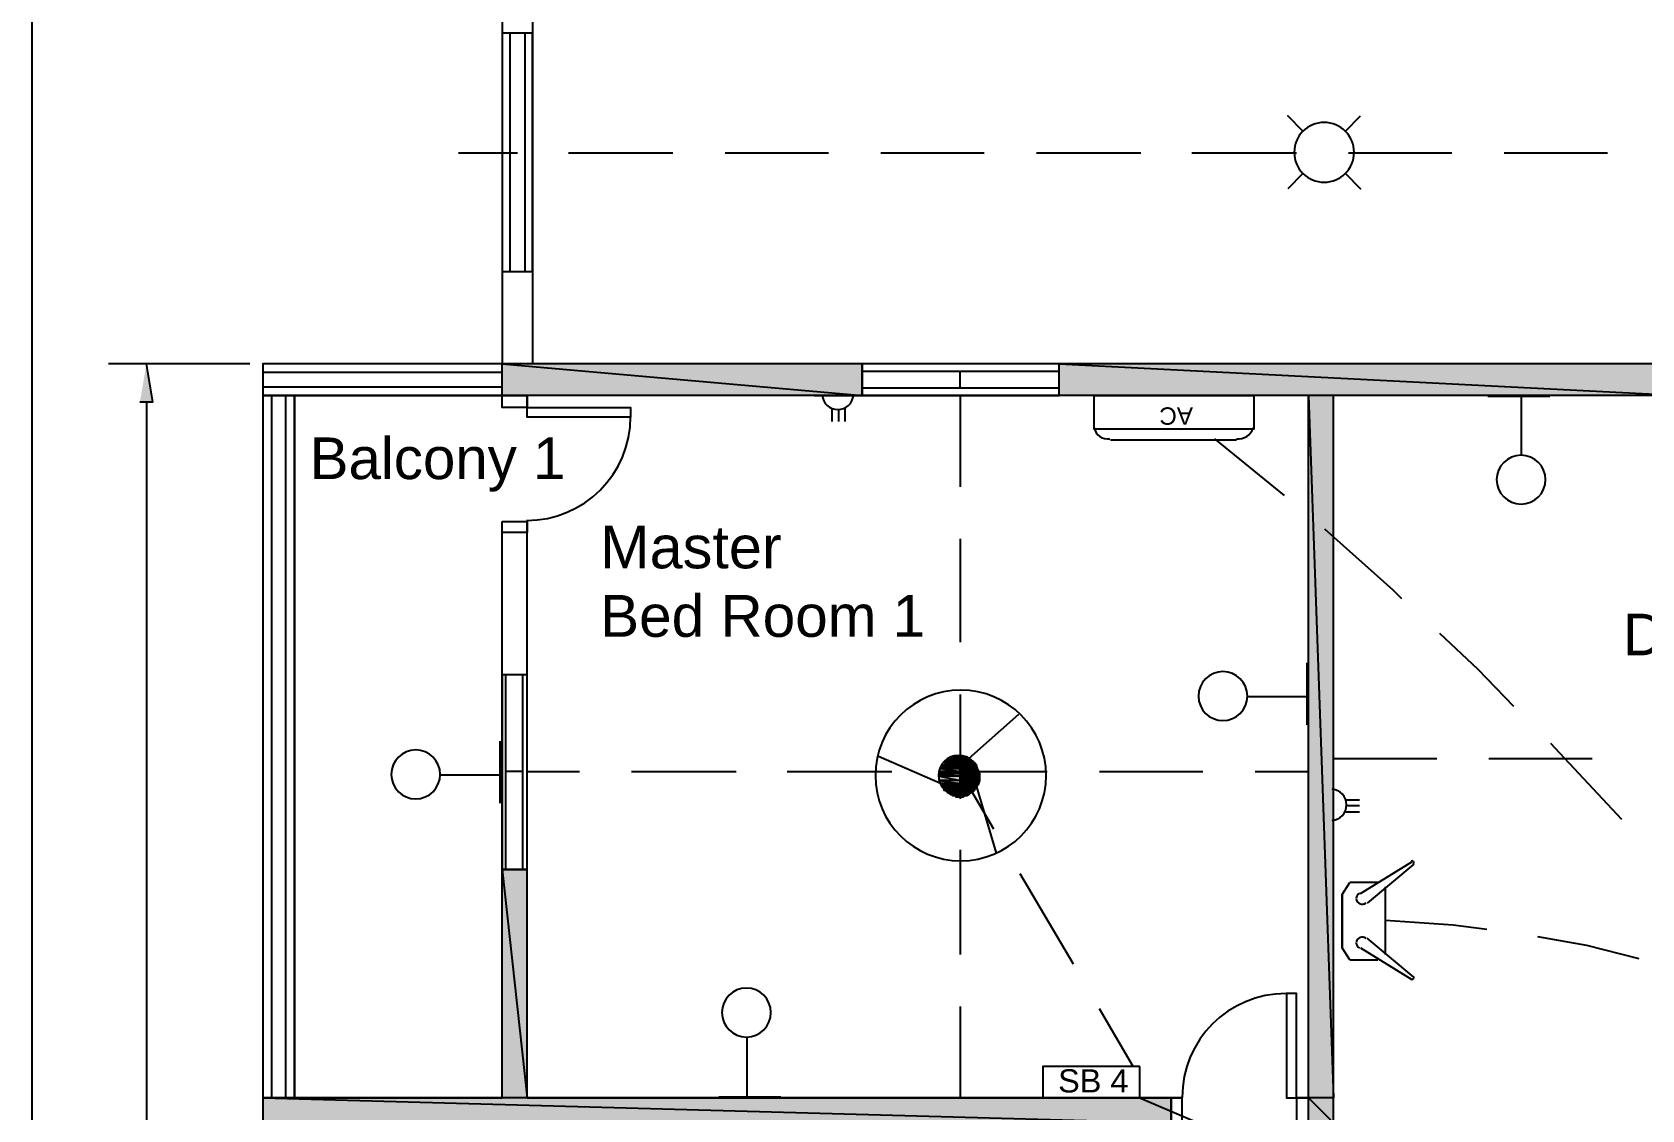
# Model space of a CAD drawing. Header units: millimetres. Extents: x 68 to 342, y 10 to 204.
# Drawn here: x 68.2 to 130.8, y 70.1 to 112.1 of the extents above; entities that cross this region are included whole.
import ezdxf

# ---------------------------------------------------------------- set-up
doc = ezdxf.new("R2010")
doc.units = ezdxf.units.MM
doc.styles.add('Arial$001H0', font='arial.ttf')

msp = doc.modelspace()

# ---------------------------------------------------------------- hatches: boundary and pattern name
at = {"true_color": 0x000007}
for points in [[(72.381, 97.66), (72.889, 97.66), (72.635, 99.142)], [(104.3, 83.267), (104.342, 83.182), (104.3, 83.182)], [(104.723, 82.59), (104.85, 82.59), (104.85, 82.547)]]:
    msp.add_hatch(color=7, dxfattribs=at).paths.add_polyline_path(points)
at = {"true_color": 0x000008}
h = msp.add_hatch(color=8, dxfattribs=at)
h.paths.add_polyline_path([(100.49, 99.142), (86.478, 99.142), (100.49, 97.914)])
h.paths.add_polyline_path([(86.478, 99.142), (100.49, 97.914), (86.478, 97.914)])
h = msp.add_hatch(color=8, dxfattribs=at)
h.paths.add_polyline_path([(132.367, 99.142), (108.152, 99.142), (132.367, 97.914)])
h.paths.add_polyline_path([(108.152, 99.142), (132.367, 97.914), (108.152, 97.914)])
h = msp.add_hatch(color=8, dxfattribs=at)
h.paths.add_polyline_path([(118.82, 97.914), (117.847, 97.914), (118.82, 70.567)])
h.paths.add_polyline_path([(117.847, 97.914), (118.82, 70.567), (117.847, 70.567)])
at = {"true_color": 0x000007}
h = msp.add_hatch(color=7, dxfattribs=at)
h.paths.add_polyline_path([(104.3, 83.394), (103.538, 83.394), (104.3, 83.267)])
h.paths.add_polyline_path([(103.538, 83.394), (104.3, 83.267), (103.496, 83.267)])
h = msp.add_hatch(color=7, dxfattribs=at)
h.paths.add_polyline_path([(104.3, 83.521), (103.623, 83.521), (104.3, 83.394)])
h.paths.add_polyline_path([(103.623, 83.521), (104.3, 83.394), (103.538, 83.394)])
h = msp.add_hatch(color=7, dxfattribs=at)
h.paths.add_polyline_path([(104.3, 83.606), (103.707, 83.606), (104.3, 83.521)])
h.paths.add_polyline_path([(103.707, 83.606), (104.3, 83.521), (103.623, 83.521)])
h = msp.add_hatch(color=7, dxfattribs=at)
h.paths.add_polyline_path([(104.3, 83.69), (103.792, 83.69), (104.3, 83.648)])
h.paths.add_polyline_path([(103.792, 83.69), (104.3, 83.648), (103.707, 83.648)])
h = msp.add_hatch(color=7, dxfattribs=at)
h.paths.add_polyline_path([(104.3, 83.648), (103.707, 83.648), (104.3, 83.606)])
h.paths.add_polyline_path([(103.707, 83.648), (104.3, 83.606), (103.707, 83.606)])
h = msp.add_hatch(color=7, dxfattribs=at)
h.paths.add_polyline_path([(104.3, 83.733), (103.834, 83.733), (104.3, 83.69)])
h.paths.add_polyline_path([(103.834, 83.733), (104.3, 83.69), (103.792, 83.69)])
h = msp.add_hatch(color=7, dxfattribs=at)
h.paths.add_polyline_path([(104.3, 83.775), (103.919, 83.775), (104.3, 83.733)])
h.paths.add_polyline_path([(103.919, 83.775), (104.3, 83.733), (103.834, 83.733)])
h = msp.add_hatch(color=7, dxfattribs=at)
h.paths.add_polyline_path([(104.3, 83.775), (103.961, 83.775)])
h.paths.add_polyline_path([(103.961, 83.775), (104.3, 83.775), (103.919, 83.775)])
h = msp.add_hatch(color=7, dxfattribs=at)
h.paths.add_polyline_path([(104.3, 83.817), (104.046, 83.817), (104.3, 83.775)])
h.paths.add_polyline_path([(104.046, 83.817), (104.3, 83.775), (103.961, 83.775)])
h = msp.add_hatch(color=7, dxfattribs=at)
h.paths.add_polyline_path([(104.3, 83.86), (104.088, 83.86), (104.3, 83.817)])
h.paths.add_polyline_path([(104.088, 83.86), (104.3, 83.817), (104.046, 83.817)])
h = msp.add_hatch(color=7, dxfattribs=at)
h.paths.add_polyline_path([(104.3, 83.86), (104.173, 83.86)])
h.paths.add_polyline_path([(104.173, 83.86), (104.3, 83.86), (104.088, 83.86)])
h = msp.add_hatch(color=7, dxfattribs=at)
h.paths.add_polyline_path([(104.469, 83.86), (104.3, 83.86)])
h.paths.add_polyline_path([(104.469, 83.86), (104.3, 83.86), (104.342, 83.86)])
h = msp.add_hatch(color=7, dxfattribs=at)
h.paths.add_polyline_path([(104.469, 83.86), (104.3, 83.86), (104.512, 83.817)])
h.paths.add_polyline_path([(104.3, 83.86), (104.512, 83.817), (104.3, 83.817)])
h = msp.add_hatch(color=7, dxfattribs=at)
h.paths.add_polyline_path([(104.512, 83.817), (104.3, 83.817), (104.596, 83.775)])
h.paths.add_polyline_path([(104.3, 83.817), (104.596, 83.775), (104.3, 83.775)])
h = msp.add_hatch(color=7, dxfattribs=at)
h.paths.add_polyline_path([(104.639, 83.775), (104.3, 83.775)])
h.paths.add_polyline_path([(104.639, 83.775), (104.3, 83.775), (104.596, 83.775)])
h = msp.add_hatch(color=7, dxfattribs=at)
h.paths.add_polyline_path([(104.639, 83.775), (104.3, 83.775), (104.723, 83.733)])
h.paths.add_polyline_path([(104.3, 83.775), (104.723, 83.733), (104.3, 83.733)])
h = msp.add_hatch(color=7, dxfattribs=at)
h.paths.add_polyline_path([(104.723, 83.733), (104.3, 83.733), (104.723, 83.69)])
h.paths.add_polyline_path([(104.3, 83.733), (104.723, 83.69), (104.3, 83.69)])
h = msp.add_hatch(color=7, dxfattribs=at)
h.paths.add_polyline_path([(104.723, 83.69), (104.3, 83.69), (104.808, 83.648)])
h.paths.add_polyline_path([(104.3, 83.69), (104.808, 83.648), (104.3, 83.648)])
h = msp.add_hatch(color=7, dxfattribs=at)
h.paths.add_polyline_path([(104.808, 83.648), (104.3, 83.648), (104.85, 83.606)])
h.paths.add_polyline_path([(104.3, 83.648), (104.85, 83.606), (104.3, 83.606)])
h = msp.add_hatch(color=7, dxfattribs=at)
h.paths.add_polyline_path([(104.85, 83.606), (104.3, 83.606), (104.935, 83.521)])
h.paths.add_polyline_path([(104.3, 83.606), (104.935, 83.521), (104.3, 83.521)])
h = msp.add_hatch(color=7, dxfattribs=at)
h.paths.add_polyline_path([(104.935, 83.521), (104.3, 83.521), (104.977, 83.394)])
h.paths.add_polyline_path([(104.3, 83.521), (104.977, 83.394), (104.3, 83.394)])
h = msp.add_hatch(color=7, dxfattribs=at)
h.paths.add_polyline_path([(104.977, 83.394), (104.3, 83.394), (105.02, 83.267)])
h.paths.add_polyline_path([(104.3, 83.394), (105.02, 83.267), (104.3, 83.267)])
h = msp.add_hatch(color=7, dxfattribs=at)
h.paths.add_polyline_path([(104.3, 83.267), (103.496, 83.267), (104.3, 83.182)])
h.paths.add_polyline_path([(103.496, 83.267), (104.3, 83.182), (103.496, 83.182)])
h = msp.add_hatch(color=7, dxfattribs=at)
h.paths.add_polyline_path([(104.3, 83.182), (103.496, 83.182), (104.3, 83.098)])
h.paths.add_polyline_path([(103.496, 83.182), (104.3, 83.098), (103.496, 83.098)])
h = msp.add_hatch(color=7, dxfattribs=at)
h.paths.add_polyline_path([(104.3, 83.098), (103.496, 83.098), (104.3, 82.928)])
h.paths.add_polyline_path([(103.496, 83.098), (104.3, 82.928), (103.496, 82.928)])
h = msp.add_hatch(color=7, dxfattribs=at)
h.paths.add_polyline_path([(104.3, 82.928), (103.496, 82.928), (104.3, 82.801)])
h.paths.add_polyline_path([(103.496, 82.928), (104.3, 82.801), (103.538, 82.801)])
h = msp.add_hatch(color=7, dxfattribs=at)
h.paths.add_polyline_path([(104.3, 82.801), (103.538, 82.801), (104.3, 82.674)])
h.paths.add_polyline_path([(103.538, 82.801), (104.3, 82.674), (103.58, 82.674)])
h = msp.add_hatch(color=7, dxfattribs=at)
h.paths.add_polyline_path([(105.02, 83.267), (104.3, 83.267), (105.062, 83.182)])
h.paths.add_polyline_path([(104.3, 83.267), (105.062, 83.182), (104.342, 83.182)])
h = msp.add_hatch(color=7, dxfattribs=at)
h.paths.add_polyline_path([(104.342, 83.182), (104.3, 83.182), (104.766, 82.463)])
h.paths.add_polyline_path([(104.3, 83.182), (104.766, 82.463), (104.3, 82.463)])
h = msp.add_hatch(color=7, dxfattribs=at)
h.paths.add_polyline_path([(105.062, 83.182), (104.342, 83.182), (105.062, 83.098)])
h.paths.add_polyline_path([(104.342, 83.182), (105.062, 83.098), (104.427, 83.098)])
h = msp.add_hatch(color=7, dxfattribs=at)
h.paths.add_polyline_path([(105.062, 83.098), (104.427, 83.098), (105.062, 82.928)])
h.paths.add_polyline_path([(104.427, 83.098), (105.062, 82.928), (104.512, 82.928)])
h = msp.add_hatch(color=7, dxfattribs=at)
h.paths.add_polyline_path([(105.062, 82.928), (104.512, 82.928), (105.02, 82.801)])
h.paths.add_polyline_path([(104.512, 82.928), (105.02, 82.801), (104.554, 82.801)])
h = msp.add_hatch(color=7, dxfattribs=at)
h.paths.add_polyline_path([(105.02, 82.801), (104.554, 82.801), (104.935, 82.674)])
h.paths.add_polyline_path([(104.554, 82.801), (104.935, 82.674), (104.639, 82.674)])
h = msp.add_hatch(color=7, dxfattribs=at)
h.paths.add_polyline_path([(104.3, 82.674), (103.58, 82.674), (104.3, 82.547)])
h.paths.add_polyline_path([(103.58, 82.674), (104.3, 82.547), (103.665, 82.547)])
h = msp.add_hatch(color=7, dxfattribs=at)
h.paths.add_polyline_path([(104.3, 82.547), (103.665, 82.547), (104.3, 82.463)])
h.paths.add_polyline_path([(103.665, 82.547), (104.3, 82.463), (103.792, 82.463)])
h = msp.add_hatch(color=7, dxfattribs=at)
h.paths.add_polyline_path([(104.3, 82.463), (103.792, 82.463), (104.3, 82.42)])
h.paths.add_polyline_path([(103.792, 82.463), (104.3, 82.42), (103.877, 82.42)])
h = msp.add_hatch(color=7, dxfattribs=at)
h.paths.add_polyline_path([(104.3, 82.42), (103.877, 82.42), (104.3, 82.378)])
h.paths.add_polyline_path([(103.877, 82.42), (104.3, 82.378), (103.919, 82.378)])
h = msp.add_hatch(color=7, dxfattribs=at)
h.paths.add_polyline_path([(104.3, 82.378), (103.919, 82.378), (104.3, 82.336)])
h.paths.add_polyline_path([(103.919, 82.378), (104.3, 82.336), (104.004, 82.336)])
h = msp.add_hatch(color=7, dxfattribs=at)
h.paths.add_polyline_path([(104.3, 82.336), (104.004, 82.336)])
h.paths.add_polyline_path([(104.004, 82.336), (104.3, 82.336), (104.046, 82.336)])
h = msp.add_hatch(color=7, dxfattribs=at)
h.paths.add_polyline_path([(104.3, 82.336), (104.046, 82.336), (104.3, 82.293)])
h.paths.add_polyline_path([(104.046, 82.336), (104.3, 82.293), (104.131, 82.293)])
h = msp.add_hatch(color=7, dxfattribs=at)
h.paths.add_polyline_path([(104.3, 82.293), (104.131, 82.293)])
h.paths.add_polyline_path([(104.131, 82.293), (104.3, 82.293), (104.173, 82.293)])
h = msp.add_hatch(color=7, dxfattribs=at)
h.paths.add_polyline_path([(104.766, 82.463), (104.3, 82.463), (104.681, 82.42)])
h.paths.add_polyline_path([(104.3, 82.463), (104.681, 82.42), (104.3, 82.42)])
h = msp.add_hatch(color=7, dxfattribs=at)
h.paths.add_polyline_path([(104.681, 82.42), (104.3, 82.42), (104.639, 82.378)])
h.paths.add_polyline_path([(104.3, 82.42), (104.639, 82.378), (104.3, 82.378)])
h = msp.add_hatch(color=7, dxfattribs=at)
h.paths.add_polyline_path([(104.639, 82.378), (104.3, 82.378), (104.554, 82.336)])
h.paths.add_polyline_path([(104.3, 82.378), (104.554, 82.336), (104.3, 82.336)])
h = msp.add_hatch(color=7, dxfattribs=at)
h.paths.add_polyline_path([(104.512, 82.336), (104.3, 82.336)])
h.paths.add_polyline_path([(104.512, 82.336), (104.3, 82.336), (104.554, 82.336)])
h = msp.add_hatch(color=7, dxfattribs=at)
h.paths.add_polyline_path([(104.512, 82.336), (104.3, 82.336), (104.427, 82.293)])
h.paths.add_polyline_path([(104.3, 82.336), (104.427, 82.293), (104.3, 82.293)])
h = msp.add_hatch(color=7, dxfattribs=at)
h.paths.add_polyline_path([(104.3, 82.293), (104.342, 82.293)])
h.paths.add_polyline_path([(104.342, 82.293), (104.3, 82.293)])
h.paths.add_polyline_path([(104.342, 82.293), (104.3, 82.293), (104.427, 82.293)])
h = msp.add_hatch(color=7, dxfattribs=at)
h.paths.add_polyline_path([(104.935, 82.674), (104.639, 82.674), (104.85, 82.59)])
h.paths.add_polyline_path([(104.639, 82.674), (104.85, 82.59), (104.723, 82.59)])
h = msp.add_hatch(color=7, dxfattribs=at)
h.paths.add_polyline_path([(104.723, 82.59), (104.723, 82.547), (104.85, 82.547)])
h.paths.add_polyline_path([(104.723, 82.547), (104.85, 82.547), (104.766, 82.463)])
at = {"true_color": 0x000008}
h = msp.add_hatch(color=8, dxfattribs=at)
h.paths.add_polyline_path([(87.451, 79.457), (86.478, 79.457), (87.451, 70.567)])
h.paths.add_polyline_path([(86.478, 79.457), (87.451, 70.567), (86.478, 70.567)])
h = msp.add_hatch(color=8, dxfattribs=at)
h.paths.add_polyline_path([(112.513, 70.567), (77.164, 70.567), (112.513, 69.593)])
h.paths.add_polyline_path([(77.164, 70.567), (112.513, 69.593), (77.164, 69.593)])
h = msp.add_hatch(color=8, dxfattribs=at)
h.paths.add_polyline_path([(118.82, 70.567), (117.847, 70.567), (118.82, 69.593)])
h.paths.add_polyline_path([(117.847, 70.567), (118.82, 69.593), (117.847, 69.593)])

# ---------------------------------------------------------------- linework, layer by layer
at = {"color": 7, "linetype": 'Continuous', "lineweight": 25, "true_color": 0x000007}
for p, q in [((86.478, 115.61), (86.478, 99.142)), ((87.663, 115.61), (87.663, 99.142)), ((119.286, 108.201), (119.879, 108.794)), ((117.635, 106.55), (117.042, 105.958)), ((76.656, 99.142), (71.153, 99.142)), ((86.478, 97.449), (86.478, 97.914)), ((117.847, 97.914), (87.451, 97.914)), ((87.451, 97.068), (87.451, 97.914)), ((98.627, 97.914), (100.49, 97.914)), ((118.82, 69.593), (118.82, 97.914)), ((127.245, 97.872), (124.832, 97.872)), ((126.144, 95.586), (126.144, 97.872)), ((72.635, 97.66), (72.635, 58.968)), ((99.305, 97.406), (99.305, 96.898)), ((99.559, 97.364), (99.559, 96.898)), ((99.813, 97.406), (99.813, 96.898)), ((110.142, 96.179), (115.053, 96.179)), ((86.478, 70.567), (86.478, 93.004)), ((87.451, 70.567), (87.451, 93.004)), ((117.804, 85.087), (117.804, 87.5)), ((115.518, 86.188), (117.804, 86.188)), ((104.639, 83.775), (106.586, 85.511)), ((86.393, 82.039), (86.393, 84.452)), ((103.538, 82.801), (101.125, 83.86)), ((84.107, 83.14), (86.393, 83.14)), ((118.82, 81.023), (118.82, 82.886)), ((104.935, 82.674), (105.697, 80.092)), ((119.286, 82.166), (119.836, 82.166)), ((119.286, 81.701), (119.836, 81.701)), ((119.371, 81.955), (119.836, 81.955)), ((119.879, 78.526), (121.868, 79.753)), ((121.953, 79.669), (120.133, 78.145)), ((120.556, 78.949), (119.455, 78.949)), ((119.159, 78.483), (119.159, 76.409)), ((120.852, 76.155), (120.852, 78.78)), ((121.953, 75.266), (120.133, 76.79)), ((119.455, 75.943), (120.556, 75.943)), ((119.879, 76.409), (121.868, 75.181)), ((96.003, 72.895), (96.003, 70.609)), ((78.392, 70.567), (86.478, 70.567)), ((87.451, 70.567), (112.936, 70.567)), ((94.902, 70.609), (97.315, 70.609)), ((117, 70.567), (117.847, 70.567))]:
    msp.add_line(p, q, dxfattribs=at)
at = {"color": 3, "linetype": 'Continuous', "lineweight": 25, "true_color": 0x000003}
for p, q in [((86.478, 112.011), (86.478, 102.74)), ((87.663, 112.011), (86.478, 112.011)), ((86.774, 112.011), (86.774, 102.74)), ((87.367, 102.74), (87.367, 112.011)), ((86.478, 99.142), (77.164, 99.142)), ((86.478, 97.914), (86.478, 99.142)), ((86.478, 98.803), (77.164, 98.803)), ((108.152, 98.846), (100.49, 98.846)), ((104.3, 98.211), (104.3, 98.846)), ((77.164, 98.253), (86.478, 98.253)), ((77.164, 97.914), (77.164, 70.567)), ((78.392, 97.914), (77.164, 97.914)), ((77.503, 97.914), (77.503, 70.567)), ((78.053, 70.567), (78.053, 97.914)), ((100.49, 98.211), (108.152, 98.211)), ((86.605, 87.035), (86.605, 79.457)), ((87.282, 79.457), (87.282, 87.035)), ((87.451, 79.457), (87.451, 87.035)), ((87.282, 83.267), (86.605, 83.267)), ((86.478, 79.457), (87.451, 79.457))]:
    msp.add_line(p, q, dxfattribs=at)
at = {"color": 5, "linetype": 'Continuous', "lineweight": 25, "true_color": 0x000005}
for p, q in [((84.784, 107.355), (87.07, 107.355)), ((89.06, 107.355), (93.124, 107.355)), ((95.156, 107.355), (99.178, 107.355)), ((101.21, 107.355), (105.231, 107.355)), ((107.263, 107.355), (111.327, 107.355)), ((113.317, 107.355), (117.381, 107.355)), ((119.413, 107.355), (123.435, 107.355)), ((125.467, 107.355), (129.488, 107.355)), ((104.3, 97.914), (104.3, 94.358)), ((104.3, 92.326), (104.3, 88.305)), ((104.3, 86.273), (104.3, 82.209)), ((118.82, 83.775), (122.842, 83.775)), ((124.874, 83.775), (128.896, 83.775)), ((87.451, 83.267), (89.483, 83.267)), ((91.515, 83.267), (95.579, 83.267)), ((97.569, 83.267), (101.633, 83.267)), ((103.665, 83.267), (107.687, 83.267)), ((105.612, 81.023), (104.3, 83.267)), ((109.719, 83.267), (113.74, 83.267)), ((115.772, 83.267), (117.847, 83.267)), ((104.3, 80.219), (104.3, 76.155)), ((108.703, 75.774), (106.628, 79.288)), ((104.3, 74.123), (104.3, 70.567)), ((111.031, 71.795), (109.719, 74.038))]:
    msp.add_line(p, q, dxfattribs=at)
at = {"color": 1, "linetype": 'Continuous', "lineweight": 25, "true_color": 0x000001}
for p, q in [((116.915, 94.02), (114.206, 96.221)), ((111.285, 70.567), (115.053, 68.958))]:
    msp.add_line(p, q, dxfattribs=at)
at = {"color": 7, "linetype": 'Continuous', "lineweight": 25, "true_color": 0x000007}
for points in [[(68.19, 203.663), (303.309, 203.663), (303.309, 10.03), (68.19, 10.03)], [(117.635, 108.201), (117.042, 108.794)], [(119.286, 106.55), (119.879, 105.958)], [(109.507, 97.914), (115.73, 97.914), (115.73, 96.602), (109.507, 96.602)], [(111.285, 71.795), (107.517, 71.795), (107.517, 70.567), (111.285, 70.567)]]:
    msp.add_lwpolyline(points, close=True, dxfattribs=at)
at = {"color": 3, "linetype": 'Continuous', "lineweight": 25, "true_color": 0x000003}
for points in [[(86.478, 102.74), (87.663, 102.74), (87.663, 112.011)], [(77.164, 99.142), (77.164, 97.914), (86.478, 97.914)], [(100.49, 99.142), (100.49, 97.914), (108.152, 97.914)], [(108.152, 97.914), (108.152, 99.142), (100.49, 99.142)], [(77.164, 70.567), (78.392, 70.567), (78.392, 97.914)], [(87.451, 87.035), (86.478, 87.035), (86.478, 79.457)]]:
    msp.add_lwpolyline(points, dxfattribs=at)
at = {"color": 7, "linetype": 'Continuous', "lineweight": -2, "true_color": 0x000007}
for points in [[(72.381, 97.66), (72.889, 97.66), (72.635, 99.142)], [(103.538, 83.394), (104.3, 83.267), (103.496, 83.267)], [(103.623, 83.521), (104.3, 83.394), (103.538, 83.394)], [(104.3, 83.394), (104.3, 83.394), (103.538, 83.394)], [(103.707, 83.606), (104.3, 83.521), (103.623, 83.521)], [(104.3, 83.521), (104.3, 83.521), (103.623, 83.521)], [(103.792, 83.69), (104.3, 83.648), (103.707, 83.648)], [(103.707, 83.648), (104.3, 83.606), (103.707, 83.606)], [(103.834, 83.733), (104.3, 83.69), (103.792, 83.69)], [(103.919, 83.775), (104.3, 83.733), (103.834, 83.733)], [(103.961, 83.775), (104.3, 83.775), (103.919, 83.775)], [(104.046, 83.817), (104.3, 83.775), (103.961, 83.775)], [(104.088, 83.86), (104.3, 83.817), (104.046, 83.817)], [(104.173, 83.86), (104.3, 83.86), (104.088, 83.86)], [(104.3, 83.86), (104.173, 83.86), (104.173, 83.86)], [(104.3, 83.86), (104.342, 83.86), (104.342, 83.86)], [(104.469, 83.86), (104.3, 83.86), (104.342, 83.86)], [(104.3, 83.86), (104.512, 83.817), (104.3, 83.817)], [(104.3, 83.817), (104.596, 83.775), (104.3, 83.775)], [(104.639, 83.775), (104.3, 83.775), (104.596, 83.775)], [(104.3, 83.775), (104.723, 83.733), (104.3, 83.733)], [(104.3, 83.733), (104.723, 83.69), (104.3, 83.69)], [(104.3, 83.69), (104.808, 83.648), (104.3, 83.648)], [(104.3, 83.648), (104.85, 83.606), (104.3, 83.606)], [(104.3, 83.606), (104.935, 83.521), (104.3, 83.521)], [(104.935, 83.521), (104.935, 83.521), (104.3, 83.521)], [(104.3, 83.521), (104.977, 83.394), (104.3, 83.394)], [(104.977, 83.394), (104.977, 83.394), (104.3, 83.394)], [(104.3, 83.394), (105.02, 83.267), (104.3, 83.267)], [(103.496, 83.267), (104.3, 83.182), (103.496, 83.182)], [(103.496, 83.182), (104.3, 83.098), (103.496, 83.098)], [(103.496, 83.098), (104.3, 82.928), (103.496, 82.928)], [(103.496, 82.928), (104.3, 82.801), (103.538, 82.801)], [(103.538, 82.801), (104.3, 82.674), (103.58, 82.674)], [(104.3, 83.267), (104.342, 83.182), (104.3, 83.182)], [(104.3, 83.267), (105.062, 83.182), (104.342, 83.182)], [(104.3, 83.182), (104.766, 82.463), (104.3, 82.463)], [(104.342, 83.182), (105.062, 83.098), (104.427, 83.098)], [(104.427, 83.098), (105.062, 82.928), (104.512, 82.928)], [(104.512, 82.928), (105.02, 82.801), (104.554, 82.801)], [(104.554, 82.801), (104.935, 82.674), (104.639, 82.674)], [(103.58, 82.674), (104.3, 82.547), (103.665, 82.547)], [(103.665, 82.547), (104.3, 82.463), (103.792, 82.463)], [(104.3, 82.463), (104.3, 82.463), (103.792, 82.463)], [(103.792, 82.463), (104.3, 82.42), (103.877, 82.42)], [(103.877, 82.42), (104.3, 82.378), (103.919, 82.378)], [(103.919, 82.378), (104.3, 82.336), (104.004, 82.336)], [(104.004, 82.336), (104.3, 82.336), (104.046, 82.336)], [(104.046, 82.336), (104.3, 82.293), (104.131, 82.293)], [(104.131, 82.293), (104.3, 82.293), (104.173, 82.293)], [(104.173, 82.293), (104.3, 82.293), (104.3, 82.293)], [(104.766, 82.463), (104.766, 82.463), (104.3, 82.463)], [(104.3, 82.463), (104.681, 82.42), (104.3, 82.42)], [(104.3, 82.42), (104.639, 82.378), (104.3, 82.378)], [(104.3, 82.378), (104.554, 82.336), (104.3, 82.336)], [(104.512, 82.336), (104.3, 82.336), (104.554, 82.336)], [(104.3, 82.336), (104.427, 82.293), (104.3, 82.293)], [(104.342, 82.293), (104.3, 82.293), (104.427, 82.293)], [(104.639, 82.674), (104.85, 82.59), (104.723, 82.59)], [(104.723, 82.59), (104.85, 82.59), (104.85, 82.547)], [(104.723, 82.547), (104.85, 82.547), (104.766, 82.463)]]:
    msp.add_lwpolyline(points, dxfattribs=at)
at = {"color": 7, "linetype": 'Continuous', "lineweight": 25, "true_color": 0x000007}
for points in [[(176.648, 86.188), (176.648, 99.142), (77.164, 99.142), (77.164, 15.83), (176.648, 15.83), (176.648, 77.298)], [(86.478, 97.914), (78.392, 97.914), (78.392, 70.567)], [(86.478, 97.914), (78.392, 97.914), (78.392, 70.567)], [(117.847, 70.567), (117.847, 97.914), (87.451, 97.914)], [(175.42, 85.807), (175.42, 97.914), (118.82, 97.914)], [(119.455, 75.943), (119.159, 76.409), (119.159, 78.483), (119.455, 78.949)]]:
    msp.add_lwpolyline(points, dxfattribs=at)
at = {"color": 8, "linetype": 'Continuous', "lineweight": -2, "true_color": 0x000008}
for points in [[(100.49, 99.142), (86.478, 99.142), (100.49, 97.914)], [(132.367, 99.142), (108.152, 99.142), (132.367, 97.914)], [(118.82, 97.914), (117.847, 97.914), (118.82, 70.567)], [(87.451, 79.457), (86.478, 79.457), (87.451, 70.567)], [(112.513, 70.567), (77.164, 70.567), (112.513, 69.593)], [(118.82, 70.567), (117.847, 70.567), (118.82, 69.593)]]:
    msp.add_lwpolyline(points, close=True, dxfattribs=at)
for points in [[(86.478, 99.142), (100.49, 97.914), (86.478, 97.914)], [(108.152, 99.142), (132.367, 97.914), (108.152, 97.914)], [(117.847, 97.914), (118.82, 70.567), (117.847, 70.567)], [(86.478, 79.457), (87.451, 70.567), (86.478, 70.567)], [(77.164, 70.567), (112.513, 69.593), (77.164, 69.593)], [(117.847, 70.567), (118.82, 69.593), (117.847, 69.593)]]:
    msp.add_lwpolyline(points, dxfattribs=at)
at = {"color": 2, "linetype": 'Continuous', "lineweight": 25, "true_color": 0x000002}
for points in [[(86.478, 97.914), (87.451, 97.914), (87.451, 97.449), (86.478, 97.449)], [(87.451, 97.449), (91.473, 97.449), (91.473, 97.068), (87.451, 97.068)], [(86.478, 93.004), (87.451, 93.004), (87.451, 92.58), (86.478, 92.58)], [(117.381, 70.567), (117.381, 74.631), (117, 74.631), (117, 70.567)], [(112.936, 69.593), (112.936, 70.567), (112.513, 70.567), (112.513, 69.593)], [(117.847, 69.593), (117.847, 70.567), (117.381, 70.567), (117.381, 69.593)]]:
    msp.add_lwpolyline(points, close=True, dxfattribs=at)
at = {"color": 1, "linetype": 'Continuous', "lineweight": 25, "true_color": 0x000001}
for points in [[(121.487, 89.998), (121.149, 90.337), (118.482, 92.707)], [(125.848, 85.807), (124.451, 87.246), (122.969, 88.643)], [(130.039, 81.404), (127.626, 83.987), (127.287, 84.368)]]:
    msp.add_lwpolyline(points, dxfattribs=at)
at = {"color": 7, "linetype": 'Continuous', "lineweight": -2, "true_color": 0x000007}
for points in [[(103.538, 83.394), (104.3, 83.394), (104.3, 83.394)], [(104.3, 83.394), (103.538, 83.394), (104.3, 83.267)], [(103.623, 83.521), (104.3, 83.521), (104.3, 83.521)], [(104.3, 83.521), (103.623, 83.521), (104.3, 83.394)], [(104.3, 83.648), (103.707, 83.648), (104.3, 83.606)], [(104.3, 83.606), (103.707, 83.606), (104.3, 83.521)], [(104.3, 83.69), (103.792, 83.69), (104.3, 83.648)], [(104.3, 83.733), (103.834, 83.733), (104.3, 83.69)], [(104.3, 83.775), (103.919, 83.775), (104.3, 83.733)], [(104.3, 83.775), (103.961, 83.775)], [(104.3, 83.817), (104.046, 83.817), (104.3, 83.775)], [(104.3, 83.86), (104.088, 83.86), (104.3, 83.817)], [(104.3, 83.86), (104.173, 83.86)], [(104.469, 83.86), (104.469, 83.86), (104.3, 83.86)], [(104.469, 83.86), (104.3, 83.86), (104.512, 83.817)], [(104.512, 83.817), (104.3, 83.817), (104.596, 83.775)], [(104.639, 83.775), (104.639, 83.775), (104.3, 83.775)], [(104.639, 83.775), (104.3, 83.775), (104.723, 83.733)], [(104.723, 83.733), (104.3, 83.733), (104.723, 83.69)], [(104.723, 83.69), (104.3, 83.69), (104.808, 83.648)], [(104.808, 83.648), (104.3, 83.648), (104.85, 83.606)], [(104.85, 83.606), (104.3, 83.606), (104.935, 83.521)], [(104.3, 83.521), (104.935, 83.521), (104.935, 83.521)], [(104.935, 83.521), (104.3, 83.521), (104.977, 83.394)], [(104.3, 83.394), (104.977, 83.394), (104.977, 83.394)], [(104.977, 83.394), (104.3, 83.394), (105.02, 83.267)], [(104.3, 83.267), (103.496, 83.267), (104.3, 83.182)], [(104.3, 83.182), (103.496, 83.182), (104.3, 83.098)], [(104.3, 83.098), (103.496, 83.098), (104.3, 82.928)], [(104.3, 82.928), (103.496, 82.928), (104.3, 82.801)], [(104.3, 82.801), (103.538, 82.801), (104.3, 82.674)], [(105.02, 83.267), (104.3, 83.267), (105.062, 83.182)], [(104.342, 83.182), (104.3, 83.182), (104.766, 82.463)], [(105.062, 83.182), (104.342, 83.182), (105.062, 83.098)], [(105.062, 83.098), (104.427, 83.098), (105.062, 82.928)], [(105.062, 82.928), (104.512, 82.928), (105.02, 82.801)], [(105.02, 82.801), (104.554, 82.801), (104.935, 82.674)], [(104.3, 82.674), (103.58, 82.674), (104.3, 82.547)], [(104.3, 82.547), (103.665, 82.547), (104.3, 82.463)], [(103.792, 82.463), (104.3, 82.463), (104.3, 82.463)], [(104.3, 82.463), (103.792, 82.463), (104.3, 82.42)], [(104.3, 82.42), (103.877, 82.42), (104.3, 82.378)], [(104.3, 82.378), (103.919, 82.378), (104.3, 82.336)], [(104.3, 82.336), (104.004, 82.336)], [(104.3, 82.336), (104.046, 82.336), (104.3, 82.293)], [(104.3, 82.293), (104.131, 82.293)], [(104.3, 82.463), (104.766, 82.463), (104.766, 82.463)], [(104.766, 82.463), (104.3, 82.463), (104.681, 82.42)], [(104.681, 82.42), (104.3, 82.42), (104.639, 82.378)], [(104.639, 82.378), (104.3, 82.378), (104.554, 82.336)], [(104.512, 82.336), (104.512, 82.336), (104.3, 82.336)], [(104.512, 82.336), (104.3, 82.336), (104.427, 82.293)], [(104.3, 82.293), (104.342, 82.293), (104.342, 82.293)], [(104.342, 82.293), (104.342, 82.293), (104.3, 82.293)], [(104.935, 82.674), (104.639, 82.674), (104.85, 82.59)], [(104.723, 82.59), (104.723, 82.547), (104.85, 82.547)]]:
    msp.add_lwpolyline(points, close=True, dxfattribs=at)
at = {"color": 6, "linetype": 'Continuous', "lineweight": 25, "true_color": 0x000006}
for points in [[(124.789, 77.129), (123.477, 77.298), (120.852, 77.467)], [(130.716, 75.986), (128.684, 76.494), (126.779, 76.832)]]:
    msp.add_lwpolyline(points, dxfattribs=at)
at = {"color": 7, "linetype": 'Continuous', "lineweight": 25, "true_color": 0x000007}
for points in [[(118.461, 108.54), (117.818, 108.54), (117.296, 108.019), (117.296, 107.376)], [(119.625, 107.376), (119.625, 108.019), (119.103, 108.54), (118.461, 108.54)], [(117.296, 107.376), (117.296, 106.733), (117.818, 106.212), (118.461, 106.212)], [(118.461, 106.212), (119.103, 106.212), (119.625, 106.733), (119.625, 107.376)], [(98.927, 97.918), (98.957, 97.604), (99.222, 97.364), (99.538, 97.364)], [(99.538, 97.364), (99.853, 97.364), (100.118, 97.604), (100.148, 97.918)], [(109.518, 96.644), (109.575, 96.367), (109.84, 96.183), (110.12, 96.228)], [(115.045, 96.225), (115.336, 96.191), (115.61, 96.367), (115.7, 96.646)], [(126.123, 95.586), (125.597, 95.586), (125.17, 95.16), (125.17, 94.634)], [(127.075, 94.634), (127.075, 95.16), (126.649, 95.586), (126.123, 95.586)], [(125.17, 94.634), (125.17, 94.108), (125.597, 93.681), (126.123, 93.681)], [(126.123, 93.681), (126.649, 93.681), (127.075, 94.108), (127.075, 94.634)], [(114.524, 87.162), (113.997, 87.162), (113.571, 86.735), (113.571, 86.209)], [(115.476, 86.209), (115.476, 86.735), (115.05, 87.162), (114.524, 87.162)], [(104.321, 86.442), (102.486, 86.442), (100.998, 84.954), (100.998, 83.119)], [(107.644, 83.119), (107.644, 84.954), (106.157, 86.442), (104.321, 86.442)], [(113.571, 86.209), (113.571, 85.683), (113.997, 85.257), (114.524, 85.257)], [(114.524, 85.257), (115.05, 85.257), (115.476, 85.683), (115.476, 86.209)], [(83.112, 84.114), (82.586, 84.114), (82.16, 83.687), (82.16, 83.161)], [(84.065, 83.161), (84.065, 83.687), (83.638, 84.114), (83.112, 84.114)], [(104.237, 83.902), (103.804, 83.902), (103.453, 83.551), (103.453, 83.119)], [(105.02, 83.119), (105.02, 83.551), (104.669, 83.902), (104.237, 83.902)], [(82.16, 83.161), (82.16, 82.635), (82.586, 82.209), (83.112, 82.209)], [(83.112, 82.209), (83.638, 82.209), (84.065, 82.635), (84.065, 83.161)], [(100.998, 83.119), (100.998, 81.284), (102.486, 79.796), (104.321, 79.796)], [(103.453, 83.119), (103.453, 82.686), (103.804, 82.336), (104.237, 82.336)], [(104.237, 82.336), (104.669, 82.336), (105.02, 82.686), (105.02, 83.119)], [(104.321, 79.796), (106.157, 79.796), (107.644, 81.284), (107.644, 83.119)], [(119.328, 81.976), (119.328, 82.292), (119.089, 82.556), (118.774, 82.587)], [(118.774, 81.365), (119.089, 81.396), (119.328, 81.66), (119.328, 81.976)], [(121.937, 79.774), (121.914, 79.801), (121.874, 79.803), (121.847, 79.78)], [(121.932, 79.685), (121.958, 79.708), (121.96, 79.748), (121.937, 79.774)], [(119.832, 78.54), (119.754, 78.498), (119.706, 78.415), (119.71, 78.327)], [(119.71, 78.327), (119.713, 78.238), (119.766, 78.159), (119.847, 78.123)], [(119.847, 78.123), (119.929, 78.086), (120.023, 78.1), (120.091, 78.157)], [(119.71, 76.608), (119.706, 76.519), (119.754, 76.436), (119.832, 76.394)], [(119.847, 76.812), (119.766, 76.776), (119.713, 76.697), (119.71, 76.608)], [(120.091, 76.778), (120.023, 76.835), (119.929, 76.848), (119.847, 76.812)], [(121.847, 75.197), (121.874, 75.174), (121.914, 75.177), (121.937, 75.203)], [(121.937, 75.203), (121.96, 75.229), (121.958, 75.269), (121.932, 75.292)], [(95.982, 74.843), (95.455, 74.843), (95.029, 74.416), (95.029, 73.89)], [(96.934, 73.89), (96.934, 74.416), (96.508, 74.843), (95.982, 74.843)], [(95.029, 73.89), (95.029, 73.364), (95.455, 72.938), (95.982, 72.938)], [(95.982, 72.938), (96.508, 72.938), (96.934, 73.364), (96.934, 73.89)]]:
    msp.add_open_spline(points, degree=3, dxfattribs=at)
at = {"color": 2, "linetype": 'Continuous', "lineweight": 25, "true_color": 0x000002}
for points in [[(87.43, 93.046), (89.663, 93.046), (91.473, 94.856), (91.473, 97.089)], [(116.979, 74.631), (114.746, 74.631), (112.936, 72.821), (112.936, 70.588)]]:
    msp.add_open_spline(points, degree=3, dxfattribs=at)

# ---------------------------------------------------------------- texts
at = {"color": 251, "true_color": 0x545454, "style": 'Arial$001H0'}
msp.add_text('AC', height=0.6761, rotation=180, dxfattribs=at).set_placement((113.359, 97.449))
at = {"color": 7, "true_color": 0x000007, "style": 'Arial$001H0'}
for s, height, p in [('Balcony 1', 1.6226, (78.985, 94.655)), ('Master', 1.6555, (90.288, 91.183)), ('Bed Room 1', 1.6293, (90.288, 88.516)), ('Drawing Room', 1.61975, (130.081, 87.797)), ('SB 4', 0.9038, (108.11, 70.779))]:
    msp.add_text(s, height=height, dxfattribs=at).set_placement(p)

doc.saveas('drawing.dxf')
